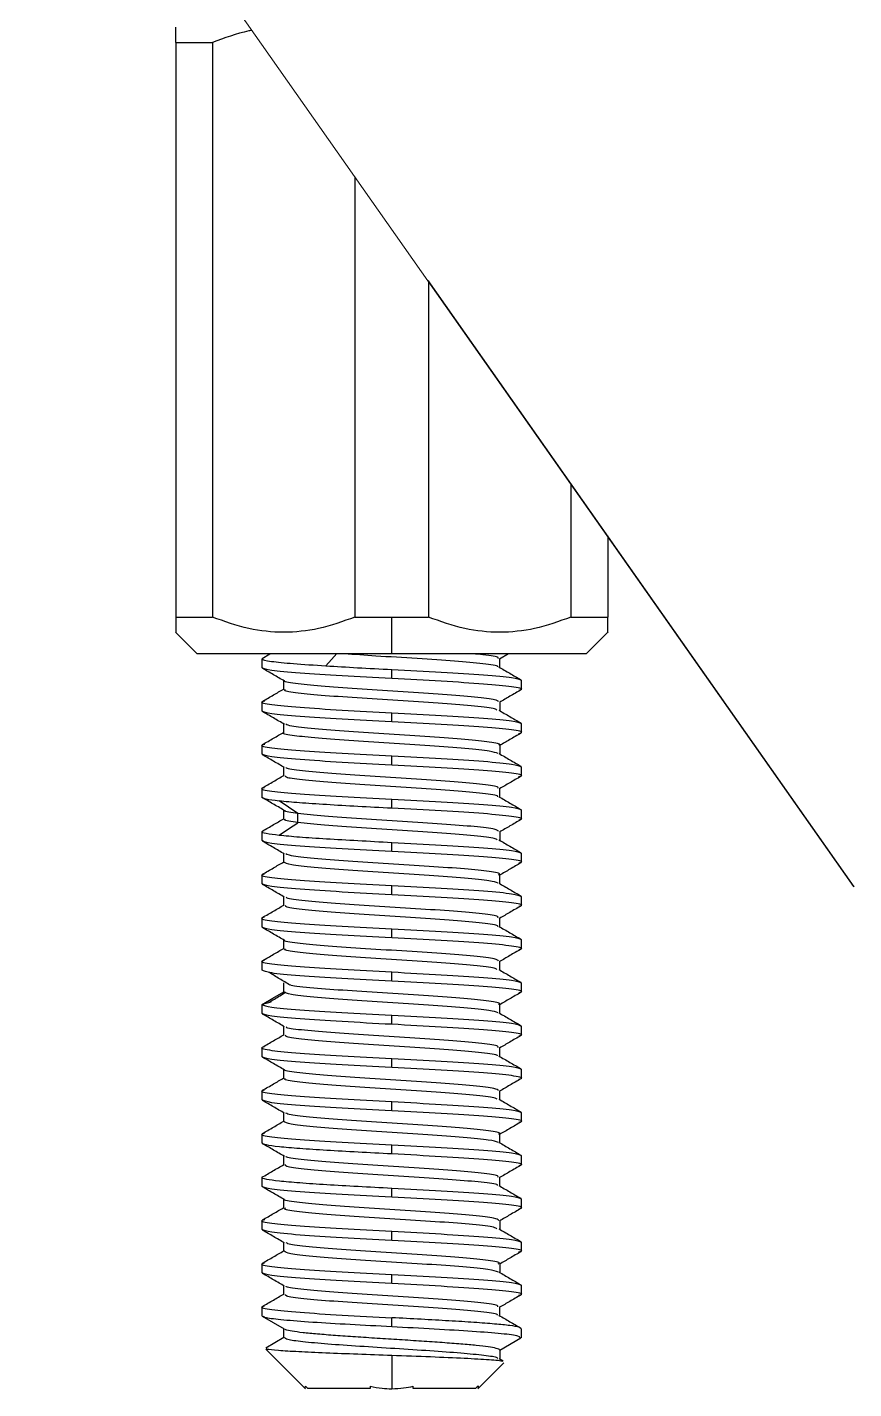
# Model space of a CAD drawing. Header units: millimetres. Extents: x 1991 to 2585, y -1131 to -711.
# Drawn here: x 2373.6 to 2392.73, y -1043.69 to -1012.18 of the extents above; entities that cross this region are included whole.
import ezdxf

# ---------------------------------------------------------------- set-up
doc = ezdxf.new("R2010")
doc.units = ezdxf.units.MM
doc.header["$LTSCALE"] = 0.1
doc.layers.get('0').update_dxf_attribs({"lineweight": 13})

msp = doc.modelspace()

# ---------------------------------------------------------------- linework, layer by layer
for p, q in [((2373.603, -1004.853), (2392.732, -1032.068)), ((2392.746, -1032.076), (2382.881, -1018.042))]:
    msp.add_line(p, q)
at = {"color": 7, "linetype": 'Continuous', "lineweight": 25}
for p, q in [((2377.039, -1012.534), (2377.891, -1012.534)), ((2377.039, -1012.534), (2377.039, -1025.834)), ((2377.891, -1012.534), (2377.891, -1025.834)), ((2381.187, -1015.644), (2381.187, -1025.834)), ((2382.891, -1018.055), (2382.891, -1025.834)), ((2386.187, -1022.745), (2386.187, -1025.834)), ((2387.039, -1023.957), (2387.039, -1025.834)), ((2377.039, -1025.834), (2377.891, -1025.834)), ((2381.187, -1025.834), (2382.039, -1025.834)), ((2382.039, -1026.684), (2382.039, -1025.834)), ((2382.039, -1025.834), (2382.891, -1025.834)), ((2386.187, -1025.834), (2387.039, -1025.834)), ((2377.539, -1026.684), (2377.036, -1026.182)), ((2387.041, -1026.182), (2386.539, -1026.684)), ((2382.039, -1026.684), (2377.539, -1026.684)), ((2379.041, -1026.788), (2379.22, -1026.684)), ((2386.539, -1026.684), (2382.039, -1026.684)), ((2384.744, -1026.684), (2384.537, -1026.804)), ((2379.039, -1027.007), (2379.039, -1026.796)), ((2382.039, -1027.257), (2382.039, -1027.046)), ((2384.537, -1026.795), (2384.537, -1026.998)), ((2379.54, -1027.509), (2379.54, -1027.304)), ((2385.039, -1027.296), (2385.039, -1027.507)), ((2379.039, -1028.007), (2379.039, -1027.796)), ((2384.539, -1027.794), (2384.539, -1027.999)), ((2379.539, -1028.509), (2379.539, -1028.304)), ((2382.039, -1028.257), (2382.039, -1028.046)), ((2385.039, -1028.296), (2385.039, -1028.507)), ((2379.039, -1029.007), (2379.039, -1028.796)), ((2384.539, -1028.795), (2384.539, -1028.999)), ((2379.539, -1029.509), (2379.539, -1029.305)), ((2382.039, -1029.257), (2382.039, -1029.046)), ((2385.039, -1029.296), (2385.039, -1029.507)), ((2379.039, -1030.007), (2379.039, -1029.796)), ((2384.538, -1029.795), (2384.538, -1029.999)), ((2382.039, -1030.257), (2382.039, -1030.046)), ((2379.541, -1030.513), (2379.541, -1030.301)), ((2379.868, -1030.59), (2379.868, -1030.378)), ((2385.039, -1030.296), (2385.039, -1030.507)), ((2379.039, -1031.007), (2379.039, -1030.796)), ((2384.539, -1030.795), (2384.539, -1030.999)), ((2382.039, -1031.257), (2382.039, -1031.046)), ((2379.54, -1031.509), (2379.54, -1031.305)), ((2385.039, -1031.296), (2385.039, -1031.507)), ((2379.039, -1032.007), (2379.039, -1031.796)), ((2384.537, -1031.796), (2384.537, -1031.999)), ((2382.039, -1032.257), (2382.039, -1032.046)), ((2379.541, -1032.509), (2379.541, -1032.306)), ((2385.039, -1032.296), (2385.039, -1032.507)), ((2379.039, -1033.007), (2379.039, -1032.796)), ((2382.039, -1033.257), (2382.039, -1033.046)), ((2384.536, -1032.795), (2384.536, -1032.999)), ((2379.542, -1033.509), (2379.542, -1033.305)), ((2385.039, -1033.296), (2385.039, -1033.507)), ((2379.039, -1034.007), (2379.039, -1033.796)), ((2384.536, -1033.795), (2384.536, -1033.998)), ((2379.541, -1034.507), (2379.541, -1034.295)), ((2382.039, -1034.257), (2382.039, -1034.046)), ((2385.039, -1034.296), (2385.039, -1034.507)), ((2379.239, -1034.742), (2379.039, -1034.795)), ((2379.039, -1035.007), (2379.039, -1034.796)), ((2384.536, -1034.795), (2384.536, -1034.999)), ((2382.039, -1035.257), (2382.039, -1035.046)), ((2379.542, -1035.509), (2379.542, -1035.305)), ((2385.039, -1035.296), (2385.039, -1035.507)), ((2379.039, -1036.007), (2379.039, -1035.796)), ((2384.536, -1035.794), (2384.536, -1035.998)), ((2382.039, -1036.257), (2382.039, -1036.046)), ((2379.541, -1036.508), (2379.541, -1036.304)), ((2385.039, -1036.296), (2385.039, -1036.507)), ((2379.039, -1037.007), (2379.039, -1036.796)), ((2384.537, -1036.794), (2384.537, -1036.998)), ((2382.039, -1037.257), (2382.039, -1037.046)), ((2379.54, -1037.508), (2379.54, -1037.304)), ((2385.039, -1037.296), (2385.039, -1037.507)), ((2379.039, -1038.007), (2379.039, -1037.796)), ((2384.538, -1037.794), (2384.538, -1037.998)), ((2382.039, -1038.257), (2382.039, -1038.046)), ((2379.541, -1038.505), (2379.541, -1038.305)), ((2385.039, -1038.296), (2385.039, -1038.507)), ((2379.039, -1039.007), (2379.039, -1038.796)), ((2382.039, -1039.257), (2382.039, -1039.046)), ((2384.538, -1038.795), (2384.538, -1038.998)), ((2379.539, -1039.508), (2379.539, -1039.304)), ((2385.039, -1039.296), (2385.039, -1039.507)), ((2379.039, -1040.007), (2379.039, -1039.796)), ((2384.539, -1039.794), (2384.539, -1039.999)), ((2379.539, -1040.509), (2379.539, -1040.304)), ((2382.039, -1040.257), (2382.039, -1040.046)), ((2385.039, -1040.296), (2385.039, -1040.507)), ((2379.039, -1041.007), (2379.039, -1040.796)), ((2384.539, -1040.795), (2384.539, -1040.999)), ((2382.039, -1041.257), (2382.039, -1041.046)), ((2379.54, -1041.509), (2379.54, -1041.305)), ((2385.039, -1041.296), (2385.039, -1041.507)), ((2379.039, -1042.007), (2379.039, -1041.796)), ((2384.537, -1041.795), (2384.537, -1041.999)), ((2379.557, -1042.313), (2379.05, -1042.018)), ((2382.039, -1042.257), (2382.039, -1042.046)), ((2379.125, -1042.74), (2379.543, -1042.498)), ((2379.543, -1042.509), (2379.543, -1042.304)), ((2385.032, -1042.518), (2384.539, -1042.804)), ((2385.039, -1042.296), (2385.039, -1042.508)), ((2380.045, -1043.69), (2379.125, -1042.77)), ((2384.539, -1042.795), (2384.539, -1042.999)), ((2382.039, -1042.914), (2382.039, -1043.69)), ((2384.635, -1043.088), (2384.033, -1043.69)), ((2384.523, -1042.989), (2384.622, -1043.047)), ((2380.039, -1043.683), (2380.042, -1043.628)), ((2381.539, -1043.684), (2380.101, -1043.684)), ((2383.977, -1043.684), (2382.539, -1043.684)), ((2384.039, -1043.625), (2384.039, -1043.683))]:
    msp.add_line(p, q, dxfattribs=at)
at = {"color": 7, "linetype": 'Continuous', "lineweight": 25, "flags": 128}
for points in [[(2380.518, -1026.963), (2380.645, -1026.818), (2380.771, -1026.674)], [(2379.866, -1030.377), (2379.649, -1030.233), (2379.432, -1030.088)], [(2379.432, -1030.88), (2379.649, -1030.735), (2379.866, -1030.591)], [(2379.04, -1034.797), (2379.29, -1034.652), (2379.54, -1034.508)]]:
    msp.add_lwpolyline(points, dxfattribs=at)
at = {"color": 7, "linetype": 'Continuous', "lineweight": 25}
for points, knots in [([(2377.039, -1012.534), (2377.039, -1012.432), (2377.039, -1012.233), (2377.039, -1012.2), (2377.039, -1012.184)], [0, 0, 0, 0, 0.5167129, 1, 1, 1, 1]), ([(2378.805, -1012.255), (2378.78, -1012.26), (2378.47, -1012.325), (2378.168, -1012.434), (2377.891, -1012.534)], [0.7187728, 0.7187728, 0.7187728, 0.7187728, 0.7417109, 1, 1, 1, 1]), ([(2377.039, -1025.834), (2377.039, -1025.937), (2377.039, -1026.135), (2377.039, -1026.168), (2377.039, -1026.184)], [0, 0, 0, 0, 0.516713, 1, 1, 1, 1]), ([(2381.187, -1025.834), (2380.91, -1025.934), (2380.373, -1026.128), (2379.539, -1026.211), (2378.704, -1026.128), (2378.168, -1025.934), (2377.891, -1025.834)], [0, 0, 0, 0, 0.258356, 0.500045, 0.741711, 1, 1, 1, 1]), ([(2386.187, -1025.834), (2385.91, -1025.934), (2385.373, -1026.128), (2384.539, -1026.211), (2383.704, -1026.128), (2383.168, -1025.934), (2382.891, -1025.834)], [0, 0, 0, 0, 0.2583567, 0.500045, 0.7417112, 1, 1, 1, 1]), ([(2387.039, -1026.184), (2387.039, -1026.184), (2387.039, -1026.211), (2387.039, -1026.115), (2387.039, -1025.93), (2387.039, -1025.834)], [0, 0, 0, 0, 0.00009, 0.483422, 1, 1, 1, 1]), ([(2384.496, -1026.988), (2384.498, -1026.985), (2384.511, -1026.961), (2384.176, -1026.918), (2383.537, -1026.856), (2382.64, -1026.795), (2381.713, -1026.738), (2381.178, -1026.701), (2380.938, -1026.684)], [0, 0, 0, 0, 0.028757, 0.230441, 0.432253, 0.633865, 0.835732, 1, 1, 1, 1]), ([(2384.493, -1026.795), (2384.503, -1026.785), (2384.532, -1026.756), (2384.307, -1026.719), (2384.002, -1026.691), (2383.924, -1026.684)], [0, 0, 0, 0, 0.257906, 0.809805, 1, 1, 1, 1]), ([(2379.063, -1026.796), (2379.055, -1026.799), (2379.007, -1026.82), (2379.23, -1026.858), (2379.717, -1026.91), (2380.251, -1026.944), (2380.517, -1026.961)], [0, 0, 0, 0, 0.057768, 0.371846, 0.685923, 1, 1, 1, 1]), ([(2382.039, -1027.257), (2381.646, -1027.237), (2380.86, -1027.195), (2379.868, -1027.132), (2379.174, -1027.07), (2379.084, -1027.028), (2379.039, -1027.007)], [0, 0, 0, 0, 0.25, 0.5, 0.75, 1, 1, 1, 1]), ([(2379.557, -1027.314), (2379.472, -1027.265), (2379.302, -1027.166), (2379.132, -1027.068), (2379.047, -1027.018)], [0, 0, 0, 0, 0.499781, 1, 1, 1, 1]), ([(2380.517, -1026.961), (2380.757, -1026.976), (2381.237, -1027.004), (2381.771, -1027.032), (2382.039, -1027.046)], [0, 0, 0, 0, 0.5000006, 1, 1, 1, 1]), ([(2382.039, -1027.046), (2382.432, -1027.067), (2383.218, -1027.109), (2384.21, -1027.171), (2384.904, -1027.234), (2384.994, -1027.275), (2385.039, -1027.296)], [0, 0, 0, 0, 0.25, 0.5, 0.75, 1, 1, 1, 1]), ([(2384.518, -1026.987), (2384.603, -1027.036), (2384.772, -1027.135), (2384.942, -1027.233), (2385.027, -1027.283)], [0, 0, 0, 0, 0.499844, 1, 1, 1, 1]), ([(2384.51, -1027.794), (2384.498, -1027.778), (2384.47, -1027.741), (2384, -1027.685), (2383.249, -1027.623), (2382.311, -1027.562), (2381.337, -1027.501), (2380.457, -1027.44), (2379.843, -1027.378), (2379.544, -1027.336), (2379.566, -1027.314), (2379.567, -1027.313)], [0, 0, 0, 0, 0.101192, 0.228376, 0.355198, 0.482384, 0.609208, 0.736388, 0.863225, 0.990389, 1, 1, 1, 1]), ([(2384.984, -1027.523), (2385.005, -1027.518), (2385.116, -1027.492), (2384.86, -1027.445), (2384.222, -1027.382), (2383.215, -1027.32), (2382.431, -1027.278), (2382.039, -1027.257)], [0, 0, 0, 0, 0.056902, 0.292677, 0.528451, 0.764226, 1, 1, 1, 1]), ([(2379.05, -1027.783), (2379.135, -1027.733), (2379.298, -1027.639), (2379.462, -1027.544), (2379.54, -1027.498)], [0, 0, 0, 0, 0.520574, 1, 1, 1, 1]), ([(2384.473, -1027.988), (2384.462, -1027.978), (2384.431, -1027.947), (2383.994, -1027.897), (2383.25, -1027.836), (2382.31, -1027.775), (2381.337, -1027.713), (2380.461, -1027.652), (2379.835, -1027.591), (2379.531, -1027.543), (2379.572, -1027.515), (2379.583, -1027.507)], [0, 0, 0, 0, 0.061812, 0.189345, 0.316515, 0.44405, 0.571222, 0.69875, 0.825936, 0.953449, 1, 1, 1, 1]), ([(2385.03, -1027.519), (2384.945, -1027.568), (2384.781, -1027.663), (2384.617, -1027.758), (2384.539, -1027.804)], [0, 0, 0, 0, 0.518732, 1, 1, 1, 1]), ([(2379.102, -1027.779), (2379.077, -1027.785), (2378.961, -1027.811), (2379.217, -1027.859), (2379.857, -1027.921), (2380.862, -1027.984), (2381.647, -1028.025), (2382.039, -1028.046)], [0, 0, 0, 0, 0.064998, 0.298748, 0.532499, 0.76625, 1, 1, 1, 1]), ([(2382.039, -1028.257), (2381.646, -1028.237), (2380.86, -1028.195), (2379.868, -1028.132), (2379.174, -1028.07), (2379.084, -1028.028), (2379.039, -1028.007)], [0, 0, 0, 0, 0.25, 0.5, 0.75, 1, 1, 1, 1]), ([(2379.558, -1028.316), (2379.473, -1028.266), (2379.303, -1028.168), (2379.133, -1028.069), (2379.048, -1028.02)], [0, 0, 0, 0, 0.499791, 1, 1, 1, 1]), ([(2384.518, -1027.987), (2384.603, -1028.036), (2384.773, -1028.135), (2384.943, -1028.234), (2385.028, -1028.283)], [0, 0, 0, 0, 0.499817, 1, 1, 1, 1]), ([(2384.516, -1028.796), (2384.524, -1028.792), (2384.583, -1028.769), (2384.332, -1028.725), (2383.785, -1028.664), (2382.941, -1028.603), (2381.979, -1028.541), (2381.021, -1028.48), (2380.218, -1028.419), (2379.699, -1028.363), (2379.623, -1028.328), (2379.591, -1028.313)], [0, 0, 0, 0, 0.019614, 0.146667, 0.273512, 0.40053, 0.527418, 0.654395, 0.781328, 0.90826, 1, 1, 1, 1]), ([(2382.039, -1028.046), (2382.432, -1028.067), (2383.218, -1028.109), (2384.21, -1028.171), (2384.904, -1028.234), (2384.994, -1028.275), (2385.039, -1028.296)], [0, 0, 0, 0, 0.25, 0.5, 0.75, 1, 1, 1, 1]), ([(2384.977, -1028.524), (2385.002, -1028.519), (2385.117, -1028.492), (2384.861, -1028.445), (2384.221, -1028.382), (2383.215, -1028.32), (2382.431, -1028.278), (2382.039, -1028.257)], [0, 0, 0, 0, 0.063381, 0.297536, 0.53169, 0.765845, 1, 1, 1, 1]), ([(2379.049, -1028.784), (2379.134, -1028.734), (2379.297, -1028.639), (2379.461, -1028.545), (2379.539, -1028.499)], [0, 0, 0, 0, 0.520258, 1, 1, 1, 1]), ([(2384.501, -1028.99), (2384.452, -1028.972), (2384.346, -1028.934), (2383.772, -1028.876), (2382.943, -1028.815), (2381.977, -1028.754), (2381.026, -1028.692), (2380.204, -1028.631), (2379.705, -1028.57), (2379.48, -1028.529), (2379.542, -1028.508), (2379.544, -1028.507)], [0, 0, 0, 0, 0.108989, 0.235698, 0.362579, 0.48933, 0.61617, 0.742966, 0.869763, 0.996603, 1, 1, 1, 1]), ([(2385.028, -1028.521), (2384.943, -1028.57), (2384.78, -1028.665), (2384.617, -1028.759), (2384.539, -1028.805)], [0, 0, 0, 0, 0.521171, 1, 1, 1, 1]), ([(2379.099, -1028.78), (2379.075, -1028.785), (2378.961, -1028.812), (2379.217, -1028.859), (2379.856, -1028.921), (2380.862, -1028.984), (2381.647, -1029.025), (2382.039, -1029.046)], [0, 0, 0, 0, 0.061335, 0.296001, 0.530667, 0.765334, 1, 1, 1, 1]), ([(2384.52, -1028.989), (2384.605, -1029.038), (2384.775, -1029.137), (2384.945, -1029.235), (2385.031, -1029.285)], [0, 0, 0, 0, 0.499786, 1, 1, 1, 1]), ([(2382.039, -1029.257), (2381.646, -1029.237), (2380.86, -1029.195), (2379.868, -1029.132), (2379.174, -1029.07), (2379.084, -1029.028), (2379.039, -1029.007)], [0, 0, 0, 0, 0.25, 0.5, 0.75, 1, 1, 1, 1]), ([(2379.56, -1029.317), (2379.475, -1029.268), (2379.305, -1029.169), (2379.135, -1029.07), (2379.05, -1029.021)], [0, 0, 0, 0, 0.499826, 1, 1, 1, 1]), ([(2382.039, -1029.046), (2382.432, -1029.067), (2383.218, -1029.109), (2384.21, -1029.171), (2384.904, -1029.234), (2384.994, -1029.275), (2385.039, -1029.296)], [0, 0, 0, 0, 0.25, 0.5, 0.75, 1, 1, 1, 1]), ([(2384.975, -1029.525), (2385.001, -1029.519), (2385.117, -1029.492), (2384.861, -1029.445), (2384.221, -1029.382), (2383.215, -1029.32), (2382.431, -1029.278), (2382.039, -1029.257)], [0, 0, 0, 0, 0.065214, 0.298911, 0.532607, 0.766304, 1, 1, 1, 1]), ([(2379.047, -1029.785), (2379.132, -1029.736), (2379.296, -1029.641), (2379.46, -1029.545), (2379.539, -1029.499)], [0, 0, 0, 0, 0.5178794, 1, 1, 1, 1]), ([(2384.492, -1029.99), (2384.494, -1029.986), (2384.506, -1029.961), (2384.177, -1029.917), (2383.52, -1029.855), (2382.623, -1029.794), (2381.647, -1029.733), (2380.722, -1029.672), (2380.007, -1029.61), (2379.584, -1029.556), (2379.582, -1029.522), (2379.581, -1029.508)], [0, 0, 0, 0, 0.0260378, 0.1529943, 0.2797402, 0.4067286, 0.5334413, 0.6604543, 0.7871424, 0.9141715, 1, 1, 1, 1]), ([(2384.493, -1029.795), (2384.502, -1029.785), (2384.528, -1029.755), (2384.186, -1029.704), (2383.519, -1029.643), (2382.624, -1029.582), (2381.647, -1029.52), (2380.72, -1029.459), (2380.012, -1029.398), (2379.615, -1029.35), (2379.603, -1029.322), (2379.6, -1029.315)], [0, 0, 0, 0, 0.0618684, 0.1894693, 0.3168582, 0.4444911, 0.5718464, 0.699504, 0.8268348, 0.9545083, 1, 1, 1, 1]), ([(2385.027, -1029.521), (2384.942, -1029.57), (2384.779, -1029.665), (2384.616, -1029.76), (2384.538, -1029.805)], [0, 0, 0, 0, 0.52044, 1, 1, 1, 1]), ([(2379.092, -1029.782), (2379.071, -1029.786), (2378.962, -1029.812), (2379.218, -1029.859), (2379.856, -1029.921), (2380.863, -1029.984), (2381.647, -1030.025), (2382.039, -1030.046)], [0, 0, 0, 0, 0.055147, 0.29136, 0.527574, 0.763787, 1, 1, 1, 1]), ([(2379.543, -1030.301), (2379.458, -1030.252), (2379.289, -1030.154), (2379.12, -1030.056), (2379.036, -1030.007)], [0, 0, 0, 0, 0.499956, 1, 1, 1, 1]), ([(2379.431, -1030.09), (2379.316, -1030.076), (2379.096, -1030.049), (2379.063, -1030.023), (2379.048, -1030.011)], [0, 0, 0, 0, 0.524183, 1, 1, 1, 1]), ([(2382.039, -1030.257), (2381.775, -1030.243), (2381.248, -1030.216), (2380.515, -1030.174), (2379.874, -1030.132), (2379.579, -1030.104), (2379.431, -1030.09)], [0, 0, 0, 0, 0.25, 0.5, 0.75, 1, 1, 1, 1]), ([(2382.039, -1030.046), (2382.432, -1030.067), (2383.218, -1030.109), (2384.21, -1030.171), (2384.904, -1030.234), (2384.994, -1030.275), (2385.039, -1030.296)], [0, 0, 0, 0, 0.25, 0.5, 0.75, 1, 1, 1, 1]), ([(2384.521, -1029.99), (2384.606, -1030.039), (2384.776, -1030.138), (2384.946, -1030.236), (2385.031, -1030.286)], [0, 0, 0, 0, 0.49978, 1, 1, 1, 1]), ([(2379.05, -1030.784), (2379.135, -1030.735), (2379.299, -1030.64), (2379.462, -1030.545), (2379.541, -1030.499)], [0, 0, 0, 0, 0.516942, 1, 1, 1, 1]), ([(2379.866, -1030.377), (2379.716, -1030.357), (2379.525, -1030.331), (2379.567, -1030.305), (2379.576, -1030.3)], [0, 0, 0, 0, 0.787052, 1, 1, 1, 1]), ([(2379.868, -1030.59), (2379.718, -1030.569), (2379.526, -1030.543), (2379.569, -1030.517), (2379.578, -1030.511)], [0, 0, 0, 0, 0.780115, 1, 1, 1, 1]), ([(2384.515, -1030.796), (2384.5, -1030.779), (2384.466, -1030.741), (2383.992, -1030.683), (2383.231, -1030.622), (2382.292, -1030.561), (2381.323, -1030.5), (2380.432, -1030.439), (2380.055, -1030.398), (2379.866, -1030.377)], [0, 0, 0, 0, 0.1223048, 0.2686298, 0.4149072, 0.5612778, 0.7075031, 0.8539134, 1, 1, 1, 1]), ([(2384.984, -1030.523), (2385.005, -1030.518), (2385.116, -1030.492), (2384.86, -1030.445), (2384.222, -1030.382), (2383.215, -1030.32), (2382.431, -1030.278), (2382.039, -1030.257)], [0, 0, 0, 0, 0.057062, 0.292797, 0.528531, 0.764265, 1, 1, 1, 1]), ([(2385.032, -1030.519), (2384.947, -1030.568), (2384.783, -1030.663), (2384.618, -1030.759), (2384.539, -1030.805)], [0, 0, 0, 0, 0.51637, 1, 1, 1, 1]), ([(2379.076, -1030.781), (2379.061, -1030.786), (2379.004, -1030.804), (2379.103, -1030.837), (2379.322, -1030.865), (2379.431, -1030.878)], [0, 0, 0, 0, 0.149099, 0.574549, 1, 1, 1, 1]), ([(2379.431, -1030.878), (2379.579, -1030.892), (2379.874, -1030.92), (2380.515, -1030.962), (2381.248, -1031.004), (2381.775, -1031.032), (2382.039, -1031.046)], [0, 0, 0, 0, 0.25, 0.5, 0.75, 1, 1, 1, 1]), ([(2384.479, -1030.991), (2384.466, -1030.98), (2384.431, -1030.948), (2383.986, -1030.896), (2383.232, -1030.835), (2382.292, -1030.773), (2381.324, -1030.712), (2380.433, -1030.651), (2380.056, -1030.61), (2379.868, -1030.59)], [0, 0, 0, 0, 0.084638, 0.237243, 0.389798, 0.54245, 0.69495, 0.847644, 1, 1, 1, 1]), ([(2382.039, -1031.257), (2381.646, -1031.237), (2380.86, -1031.195), (2379.868, -1031.132), (2379.174, -1031.07), (2379.084, -1031.028), (2379.039, -1031.007)], [0, 0, 0, 0, 0.25, 0.5, 0.75, 1, 1, 1, 1]), ([(2379.556, -1031.315), (2379.471, -1031.265), (2379.301, -1031.167), (2379.131, -1031.068), (2379.046, -1031.019)], [0, 0, 0, 0, 0.499856, 1, 1, 1, 1]), ([(2382.039, -1031.046), (2382.432, -1031.067), (2383.218, -1031.109), (2384.21, -1031.171), (2384.904, -1031.234), (2384.994, -1031.275), (2385.039, -1031.296)], [0, 0, 0, 0, 0.25, 0.5, 0.75, 1, 1, 1, 1]), ([(2384.522, -1030.99), (2384.607, -1031.039), (2384.777, -1031.138), (2384.947, -1031.236), (2385.032, -1031.286)], [0, 0, 0, 0, 0.499846, 1, 1, 1, 1]), ([(2379.048, -1031.785), (2379.133, -1031.736), (2379.297, -1031.64), (2379.461, -1031.545), (2379.54, -1031.499)], [0, 0, 0, 0, 0.517793, 1, 1, 1, 1]), ([(2384.503, -1031.99), (2384.452, -1031.972), (2384.345, -1031.934), (2383.756, -1031.875), (2382.928, -1031.814), (2381.96, -1031.752), (2381.005, -1031.692), (2380.206, -1031.63), (2379.652, -1031.569), (2379.578, -1031.528), (2379.541, -1031.508)], [0, 0, 0, 0, 0.111968, 0.238801, 0.365988, 0.492813, 0.620003, 0.74683, 0.874012, 1, 1, 1, 1]), ([(2384.512, -1031.796), (2384.521, -1031.792), (2384.578, -1031.768), (2384.329, -1031.724), (2383.768, -1031.662), (2382.925, -1031.602), (2381.961, -1031.54), (2381.003, -1031.479), (2380.208, -1031.418), (2379.69, -1031.362), (2379.62, -1031.327), (2379.59, -1031.313)], [0, 0, 0, 0, 0.0222332, 0.1490981, 0.2756213, 0.4024978, 0.5290123, 0.6558909, 0.7824081, 0.9092799, 1, 1, 1, 1]), ([(2384.982, -1031.523), (2385.004, -1031.518), (2385.116, -1031.492), (2384.86, -1031.445), (2384.222, -1031.382), (2383.215, -1031.32), (2382.431, -1031.278), (2382.039, -1031.257)], [0, 0, 0, 0, 0.058761, 0.29407, 0.52938, 0.76469, 1, 1, 1, 1]), ([(2379.094, -1031.781), (2379.073, -1031.786), (2378.962, -1031.812), (2379.218, -1031.859), (2379.856, -1031.921), (2380.862, -1031.984), (2381.647, -1032.025), (2382.039, -1032.046)], [0, 0, 0, 0, 0.057041, 0.292781, 0.52852, 0.76426, 1, 1, 1, 1]), ([(2385.03, -1031.519), (2384.946, -1031.568), (2384.781, -1031.664), (2384.617, -1031.759), (2384.537, -1031.806)], [0, 0, 0, 0, 0.516489, 1, 1, 1, 1]), ([(2382.039, -1032.257), (2381.646, -1032.237), (2380.86, -1032.195), (2379.868, -1032.132), (2379.174, -1032.07), (2379.084, -1032.028), (2379.039, -1032.007)], [0, 0, 0, 0, 0.25, 0.5, 0.75, 1, 1, 1, 1]), ([(2379.557, -1032.315), (2379.473, -1032.266), (2379.303, -1032.167), (2379.133, -1032.068), (2379.048, -1032.019)], [0, 0, 0, 0, 0.499846, 1, 1, 1, 1]), ([(2382.039, -1032.046), (2382.432, -1032.067), (2383.218, -1032.109), (2384.21, -1032.171), (2384.904, -1032.234), (2384.994, -1032.275), (2385.039, -1032.296)], [0, 0, 0, 0, 0.25, 0.5, 0.75, 1, 1, 1, 1]), ([(2384.519, -1031.989), (2384.604, -1032.038), (2384.773, -1032.137), (2384.943, -1032.235), (2385.028, -1032.284)], [0, 0, 0, 0, 0.499861, 1, 1, 1, 1]), ([(2384.493, -1032.795), (2384.501, -1032.785), (2384.526, -1032.754), (2384.176, -1032.703), (2383.504, -1032.642), (2382.606, -1032.581), (2381.63, -1032.519), (2380.703, -1032.458), (2380.003, -1032.397), (2379.605, -1032.349), (2379.599, -1032.321), (2379.597, -1032.313)], [0, 0, 0, 0, 0.064856, 0.191637, 0.318663, 0.445482, 0.572473, 0.699334, 0.826284, 0.95319, 1, 1, 1, 1]), ([(2384.982, -1032.523), (2385.004, -1032.518), (2385.116, -1032.492), (2384.86, -1032.445), (2384.222, -1032.382), (2383.215, -1032.32), (2382.431, -1032.278), (2382.039, -1032.257)], [0, 0, 0, 0, 0.058761, 0.294071, 0.529381, 0.76469, 1, 1, 1, 1]), ([(2379.051, -1032.784), (2379.135, -1032.735), (2379.299, -1032.64), (2379.463, -1032.545), (2379.541, -1032.499)], [0, 0, 0, 0, 0.518494, 1, 1, 1, 1]), ([(2384.49, -1032.989), (2384.492, -1032.985), (2384.502, -1032.961), (2384.166, -1032.915), (2383.505, -1032.854), (2382.605, -1032.793), (2381.63, -1032.732), (2380.705, -1032.671), (2379.998, -1032.609), (2379.578, -1032.555), (2379.581, -1032.521), (2379.582, -1032.508)], [0, 0, 0, 0, 0.026505, 0.153531, 0.280802, 0.407866, 0.535101, 0.662207, 0.789402, 0.916553, 1, 1, 1, 1]), ([(2385.029, -1032.519), (2384.944, -1032.568), (2384.78, -1032.664), (2384.615, -1032.759), (2384.536, -1032.805)], [0, 0, 0, 0, 0.516834, 1, 1, 1, 1]), ([(2379.097, -1032.78), (2379.074, -1032.786), (2378.961, -1032.812), (2379.218, -1032.859), (2379.856, -1032.921), (2380.862, -1032.984), (2381.647, -1033.025), (2382.039, -1033.046)], [0, 0, 0, 0, 0.059407, 0.294555, 0.529704, 0.764852, 1, 1, 1, 1]), ([(2382.039, -1033.257), (2381.646, -1033.237), (2380.86, -1033.195), (2379.868, -1033.132), (2379.174, -1033.07), (2379.084, -1033.028), (2379.039, -1033.007)], [0, 0, 0, 0, 0.25, 0.5, 0.75, 1, 1, 1, 1]), ([(2379.559, -1033.315), (2379.474, -1033.266), (2379.304, -1033.167), (2379.134, -1033.068), (2379.049, -1033.019)], [0, 0, 0, 0, 0.499833, 1, 1, 1, 1]), ([(2382.039, -1033.046), (2382.432, -1033.067), (2383.218, -1033.109), (2384.21, -1033.171), (2384.904, -1033.234), (2384.994, -1033.275), (2385.039, -1033.296)], [0, 0, 0, 0, 0.25, 0.5, 0.75, 1, 1, 1, 1]), ([(2384.519, -1032.989), (2384.603, -1033.038), (2384.773, -1033.137), (2384.942, -1033.235), (2385.027, -1033.284)], [0, 0, 0, 0, 0.499856, 1, 1, 1, 1]), ([(2384.514, -1033.795), (2384.499, -1033.778), (2384.468, -1033.74), (2383.976, -1033.682), (2383.221, -1033.621), (2382.276, -1033.56), (2381.304, -1033.499), (2380.43, -1033.437), (2379.828, -1033.376), (2379.537, -1033.335), (2379.56, -1033.314), (2379.561, -1033.313)], [0, 0, 0, 0, 0.106857, 0.233832, 0.360977, 0.487912, 0.615089, 0.74199, 0.869192, 0.996069, 1, 1, 1, 1]), ([(2384.983, -1033.523), (2385.005, -1033.518), (2385.116, -1033.492), (2384.86, -1033.445), (2384.222, -1033.382), (2383.215, -1033.32), (2382.431, -1033.278), (2382.039, -1033.257)], [0, 0, 0, 0, 0.05725, 0.292938, 0.528625, 0.764312, 1, 1, 1, 1]), ([(2379.051, -1033.784), (2379.135, -1033.735), (2379.299, -1033.64), (2379.463, -1033.545), (2379.542, -1033.499)], [0, 0, 0, 0, 0.517779, 1, 1, 1, 1]), ([(2384.475, -1033.989), (2384.463, -1033.978), (2384.429, -1033.947), (2383.969, -1033.895), (2383.221, -1033.834), (2382.275, -1033.772), (2381.304, -1033.711), (2380.434, -1033.65), (2379.819, -1033.589), (2379.525, -1033.541), (2379.57, -1033.514), (2379.581, -1033.508)], [0, 0, 0, 0, 0.0687989, 0.1958815, 0.3231351, 0.4501776, 0.5774631, 0.7044722, 0.8317824, 0.9587669, 1, 1, 1, 1]), ([(2385.028, -1033.519), (2384.943, -1033.568), (2384.779, -1033.663), (2384.615, -1033.759), (2384.536, -1033.805)], [0, 0, 0, 0, 0.517062, 1, 1, 1, 1]), ([(2379.097, -1033.78), (2379.074, -1033.786), (2378.961, -1033.812), (2379.218, -1033.859), (2379.856, -1033.921), (2380.862, -1033.984), (2381.647, -1034.025), (2382.039, -1034.046)], [0, 0, 0, 0, 0.059574, 0.294681, 0.529787, 0.764894, 1, 1, 1, 1]), ([(2382.039, -1034.257), (2381.645, -1034.237), (2380.856, -1034.195), (2379.862, -1034.132), (2379.169, -1034.069), (2379.082, -1034.028), (2379.039, -1034.007)], [0, 0, 0, 0, 0.25, 0.5, 0.75, 1, 1, 1, 1]), ([(2384.518, -1033.988), (2384.603, -1034.037), (2384.773, -1034.136), (2384.942, -1034.235), (2385.027, -1034.284)], [0, 0, 0, 0, 0.499854, 1, 1, 1, 1]), ([(2379.686, -1034.351), (2379.605, -1034.302), (2379.444, -1034.204), (2379.282, -1034.106), (2379.2, -1034.057)], [0, 0, 0, 0, 0.499966, 1, 1, 1, 1]), ([(2382.039, -1034.046), (2382.432, -1034.067), (2383.218, -1034.109), (2384.21, -1034.171), (2384.904, -1034.234), (2384.994, -1034.275), (2385.039, -1034.296)], [0, 0, 0, 0, 0.25, 0.5, 0.75, 1, 1, 1, 1]), ([(2384.98, -1034.524), (2385.003, -1034.518), (2385.116, -1034.492), (2384.86, -1034.445), (2384.221, -1034.382), (2383.215, -1034.32), (2382.431, -1034.278), (2382.039, -1034.257)], [0, 0, 0, 0, 0.060479, 0.295359, 0.530239, 0.76512, 1, 1, 1, 1]), ([(2379.206, -1034.745), (2379.287, -1034.696), (2379.417, -1034.618), (2379.546, -1034.539), (2379.595, -1034.51)], [0, 0, 0, 0, 0.624125, 1, 1, 1, 1]), ([(2384.505, -1034.99), (2384.453, -1034.972), (2384.343, -1034.933), (2383.741, -1034.874), (2382.912, -1034.813), (2381.942, -1034.751), (2380.986, -1034.69), (2380.196, -1034.629), (2379.641, -1034.568), (2379.575, -1034.527), (2379.541, -1034.507)], [0, 0, 0, 0, 0.1140925, 0.2406798, 0.3672698, 0.4938187, 0.6204484, 0.7469521, 0.873616, 1, 1, 1, 1]), ([(2384.51, -1034.795), (2384.519, -1034.791), (2384.574, -1034.767), (2384.324, -1034.723), (2383.753, -1034.661), (2382.909, -1034.6), (2381.944, -1034.539), (2380.98, -1034.478), (2380.215, -1034.417), (2379.763, -1034.374), (2379.704, -1034.352), (2379.699, -1034.35)], [0, 0, 0, 0, 0.025539, 0.16294, 0.300389, 0.43784, 0.575247, 0.712741, 0.850099, 0.987631, 1, 1, 1, 1]), ([(2385.027, -1034.52), (2384.943, -1034.569), (2384.779, -1034.664), (2384.615, -1034.759), (2384.536, -1034.805)], [0, 0, 0, 0, 0.517721, 1, 1, 1, 1]), ([(2379.039, -1034.795), (2379.082, -1034.816), (2379.169, -1034.858), (2379.862, -1034.921), (2380.856, -1034.983), (2381.645, -1035.025), (2382.039, -1035.046)], [0, 0, 0, 0, 0.2500001, 0.5000001, 0.7500002, 1, 1, 1, 1]), ([(2382.039, -1035.257), (2381.646, -1035.237), (2380.86, -1035.195), (2379.868, -1035.132), (2379.174, -1035.07), (2379.084, -1035.028), (2379.039, -1035.007)], [0, 0, 0, 0, 0.25, 0.5, 0.75, 1, 1, 1, 1]), ([(2379.559, -1035.315), (2379.474, -1035.266), (2379.305, -1035.167), (2379.135, -1035.069), (2379.05, -1035.019)], [0, 0, 0, 0, 0.499856, 1, 1, 1, 1]), ([(2382.039, -1035.046), (2382.432, -1035.067), (2383.218, -1035.109), (2384.21, -1035.171), (2384.904, -1035.234), (2384.994, -1035.275), (2385.039, -1035.296)], [0, 0, 0, 0, 0.25, 0.5, 0.75, 1, 1, 1, 1]), ([(2384.982, -1035.523), (2385.004, -1035.518), (2385.116, -1035.492), (2384.86, -1035.445), (2384.222, -1035.382), (2383.215, -1035.32), (2382.431, -1035.278), (2382.039, -1035.257)], [0, 0, 0, 0, 0.058618, 0.293964, 0.529309, 0.764655, 1, 1, 1, 1]), ([(2384.519, -1034.989), (2384.604, -1035.038), (2384.774, -1035.137), (2384.944, -1035.236), (2385.028, -1035.285)], [0, 0, 0, 0, 0.499821, 1, 1, 1, 1]), ([(2379.049, -1035.785), (2379.134, -1035.735), (2379.299, -1035.64), (2379.463, -1035.545), (2379.542, -1035.498)], [0, 0, 0, 0, 0.516996, 1, 1, 1, 1]), ([(2384.489, -1035.989), (2384.491, -1035.985), (2384.501, -1035.96), (2384.152, -1035.914), (2383.493, -1035.853), (2382.586, -1035.792), (2381.611, -1035.731), (2380.692, -1035.669), (2379.985, -1035.608), (2379.576, -1035.554), (2379.581, -1035.521), (2379.583, -1035.507)], [0, 0, 0, 0, 0.0285779, 0.155422, 0.2825893, 0.409414, 0.5365929, 0.6634091, 0.7905904, 0.9174093, 1, 1, 1, 1]), ([(2384.493, -1035.795), (2384.501, -1035.784), (2384.526, -1035.753), (2384.161, -1035.702), (2383.492, -1035.641), (2382.587, -1035.579), (2381.611, -1035.518), (2380.689, -1035.457), (2379.99, -1035.396), (2379.603, -1035.348), (2379.598, -1035.32), (2379.597, -1035.313)], [0, 0, 0, 0, 0.065668, 0.192615, 0.319885, 0.446813, 0.574095, 0.701014, 0.828298, 0.95522, 1, 1, 1, 1]), ([(2385.028, -1035.519), (2384.943, -1035.568), (2384.779, -1035.664), (2384.615, -1035.759), (2384.536, -1035.805)], [0, 0, 0, 0, 0.517577, 1, 1, 1, 1]), ([(2379.095, -1035.781), (2379.073, -1035.786), (2378.961, -1035.812), (2379.218, -1035.859), (2379.856, -1035.921), (2380.862, -1035.984), (2381.647, -1036.025), (2382.039, -1036.046)], [0, 0, 0, 0, 0.058018, 0.293513, 0.529009, 0.764505, 1, 1, 1, 1]), ([(2382.039, -1036.257), (2381.646, -1036.237), (2380.86, -1036.195), (2379.868, -1036.132), (2379.174, -1036.07), (2379.084, -1036.028), (2379.039, -1036.007)], [0, 0, 0, 0, 0.25, 0.5, 0.75, 1, 1, 1, 1]), ([(2379.559, -1036.315), (2379.474, -1036.265), (2379.305, -1036.167), (2379.135, -1036.068), (2379.05, -1036.019)], [0, 0, 0, 0, 0.499861, 1, 1, 1, 1]), ([(2382.039, -1036.046), (2382.432, -1036.067), (2383.218, -1036.109), (2384.21, -1036.171), (2384.904, -1036.234), (2384.994, -1036.275), (2385.039, -1036.296)], [0, 0, 0, 0, 0.25, 0.5, 0.75, 1, 1, 1, 1]), ([(2384.52, -1035.989), (2384.604, -1036.038), (2384.774, -1036.137), (2384.944, -1036.235), (2385.029, -1036.284)], [0, 0, 0, 0, 0.499838, 1, 1, 1, 1]), ([(2379.048, -1036.784), (2379.133, -1036.735), (2379.298, -1036.64), (2379.462, -1036.544), (2379.541, -1036.498)], [0, 0, 0, 0, 0.516673, 1, 1, 1, 1]), ([(2384.515, -1036.794), (2384.498, -1036.777), (2384.461, -1036.739), (2383.965, -1036.681), (2383.204, -1036.62), (2382.258, -1036.559), (2381.286, -1036.497), (2380.417, -1036.436), (2379.817, -1036.375), (2379.535, -1036.334), (2379.558, -1036.313), (2379.559, -1036.313)], [0, 0, 0, 0, 0.107933, 0.2352, 0.362193, 0.489432, 0.616462, 0.743665, 0.870738, 0.9979, 1, 1, 1, 1]), ([(2384.477, -1036.989), (2384.463, -1036.978), (2384.424, -1036.946), (2383.959, -1036.894), (2383.204, -1036.832), (2382.258, -1036.771), (2381.286, -1036.71), (2380.421, -1036.649), (2379.808, -1036.588), (2379.524, -1036.54), (2379.57, -1036.513), (2379.581, -1036.507)], [0, 0, 0, 0, 0.0718327, 0.1988078, 0.3255101, 0.4524567, 0.5791959, 0.7061074, 0.8328891, 0.95976, 1, 1, 1, 1]), ([(2384.982, -1036.523), (2385.005, -1036.518), (2385.116, -1036.492), (2384.86, -1036.445), (2384.222, -1036.382), (2383.215, -1036.32), (2382.431, -1036.278), (2382.039, -1036.257)], [0, 0, 0, 0, 0.058168, 0.293626, 0.529084, 0.764542, 1, 1, 1, 1]), ([(2385.028, -1036.519), (2384.943, -1036.568), (2384.78, -1036.663), (2384.616, -1036.758), (2384.537, -1036.804)], [0, 0, 0, 0, 0.518068, 1, 1, 1, 1]), ([(2379.096, -1036.78), (2379.074, -1036.786), (2378.961, -1036.812), (2379.218, -1036.859), (2379.856, -1036.921), (2380.862, -1036.984), (2381.647, -1037.025), (2382.039, -1037.046)], [0, 0, 0, 0, 0.058945, 0.294209, 0.529472, 0.764736, 1, 1, 1, 1]), ([(2382.039, -1037.257), (2381.646, -1037.237), (2380.86, -1037.195), (2379.868, -1037.132), (2379.174, -1037.07), (2379.084, -1037.028), (2379.039, -1037.007)], [0, 0, 0, 0, 0.25, 0.5, 0.75, 1, 1, 1, 1]), ([(2379.557, -1037.314), (2379.472, -1037.265), (2379.303, -1037.166), (2379.133, -1037.068), (2379.048, -1037.019)], [0, 0, 0, 0, 0.499852, 1, 1, 1, 1]), ([(2382.039, -1037.046), (2382.432, -1037.067), (2383.218, -1037.109), (2384.21, -1037.171), (2384.904, -1037.234), (2384.994, -1037.275), (2385.039, -1037.296)], [0, 0, 0, 0, 0.25, 0.5, 0.75, 1, 1, 1, 1]), ([(2384.521, -1036.989), (2384.606, -1037.038), (2384.776, -1037.137), (2384.945, -1037.235), (2385.03, -1037.284)], [0, 0, 0, 0, 0.499855, 1, 1, 1, 1]), ([(2384.512, -1037.794), (2384.521, -1037.791), (2384.576, -1037.766), (2384.309, -1037.722), (2383.746, -1037.66), (2382.891, -1037.599), (2381.927, -1037.538), (2380.972, -1037.477), (2380.184, -1037.416), (2379.68, -1037.361), (2379.617, -1037.326), (2379.591, -1037.312)], [0, 0, 0, 0, 0.023993, 0.150836, 0.277768, 0.404566, 0.531536, 0.658294, 0.785296, 0.912021, 1, 1, 1, 1]), ([(2384.987, -1037.522), (2385.007, -1037.517), (2385.116, -1037.491), (2384.859, -1037.445), (2384.222, -1037.382), (2383.215, -1037.32), (2382.431, -1037.278), (2382.039, -1037.257)], [0, 0, 0, 0, 0.054029, 0.290522, 0.527015, 0.763507, 1, 1, 1, 1]), ([(2379.096, -1037.781), (2379.073, -1037.786), (2378.961, -1037.812), (2379.218, -1037.859), (2379.856, -1037.921), (2380.862, -1037.984), (2381.647, -1038.025), (2382.039, -1038.046)], [0, 0, 0, 0, 0.058413, 0.29381, 0.529207, 0.764603, 1, 1, 1, 1]), ([(2379.047, -1037.785), (2379.132, -1037.735), (2379.296, -1037.64), (2379.461, -1037.544), (2379.54, -1037.498)], [0, 0, 0, 0, 0.5164729, 1, 1, 1, 1]), ([(2384.511, -1037.99), (2384.453, -1037.972), (2384.332, -1037.932), (2383.734, -1037.873), (2382.894, -1037.812), (2381.926, -1037.75), (2380.974, -1037.689), (2380.181, -1037.628), (2379.642, -1037.567), (2379.576, -1037.527), (2379.543, -1037.507)], [0, 0, 0, 0, 0.116478, 0.243075, 0.369541, 0.496176, 0.622601, 0.749268, 0.87566, 1, 1, 1, 1]), ([(2385.032, -1037.518), (2384.947, -1037.567), (2384.782, -1037.663), (2384.618, -1037.758), (2384.538, -1037.804)], [0, 0, 0, 0, 0.516381, 1, 1, 1, 1]), ([(2382.039, -1038.257), (2381.777, -1038.244), (2381.252, -1038.216), (2380.52, -1038.174), (2379.89, -1038.132), (2379.411, -1038.091), (2379.098, -1038.049), (2379.059, -1038.021), (2379.04, -1038.007)], [0, 0, 0, 0, 0.166929, 0.333857, 0.500786, 0.667715, 0.834643, 1, 1, 1, 1]), ([(2379.557, -1038.314), (2379.473, -1038.265), (2379.303, -1038.166), (2379.134, -1038.068), (2379.05, -1038.019)], [0, 0, 0, 0, 0.499898, 1, 1, 1, 1]), ([(2382.039, -1038.046), (2382.432, -1038.067), (2383.218, -1038.109), (2384.21, -1038.171), (2384.904, -1038.234), (2384.994, -1038.275), (2385.039, -1038.296)], [0, 0, 0, 0, 0.25, 0.5, 0.75, 1, 1, 1, 1]), ([(2384.522, -1037.989), (2384.607, -1038.038), (2384.777, -1038.137), (2384.947, -1038.236), (2385.032, -1038.285)], [0, 0, 0, 0, 0.499852, 1, 1, 1, 1]), ([(2384.493, -1038.795), (2384.501, -1038.784), (2384.524, -1038.753), (2384.15, -1038.701), (2383.478, -1038.64), (2382.569, -1038.578), (2381.593, -1038.517), (2380.676, -1038.456), (2379.975, -1038.395), (2379.601, -1038.347), (2379.596, -1038.319), (2379.595, -1038.312)], [0, 0, 0, 0, 0.068322, 0.195085, 0.321758, 0.448476, 0.575196, 0.701875, 0.828635, 0.955269, 1, 1, 1, 1]), ([(2384.986, -1038.522), (2385.007, -1038.517), (2385.116, -1038.491), (2384.859, -1038.445), (2384.222, -1038.382), (2383.215, -1038.32), (2382.431, -1038.278), (2382.039, -1038.257)], [0, 0, 0, 0, 0.054417, 0.290813, 0.527208, 0.763604, 1, 1, 1, 1]), ([(2379.036, -1038.796), (2379.121, -1038.747), (2379.29, -1038.649), (2379.459, -1038.551), (2379.543, -1038.502)], [0, 0, 0, 0, 0.500042, 1, 1, 1, 1]), ([(2384.488, -1038.987), (2384.489, -1038.983), (2384.496, -1038.958), (2384.14, -1038.913), (2383.479, -1038.852), (2382.568, -1038.791), (2381.592, -1038.73), (2380.679, -1038.668), (2379.969, -1038.607), (2379.568, -1038.552), (2379.576, -1038.517), (2379.579, -1038.502)], [0, 0, 0, 0, 0.0268223, 0.1529966, 0.2790819, 0.4052114, 0.5313435, 0.6574346, 0.7836063, 0.9096524, 1, 1, 1, 1]), ([(2385.03, -1038.518), (2384.945, -1038.567), (2384.781, -1038.663), (2384.617, -1038.758), (2384.538, -1038.804)], [0, 0, 0, 0, 0.517471, 1, 1, 1, 1]), ([(2379.047, -1038.792), (2379.044, -1038.794), (2379.004, -1038.809), (2379.12, -1038.837), (2379.405, -1038.879), (2379.891, -1038.921), (2380.519, -1038.963), (2381.252, -1039.004), (2381.777, -1039.032), (2382.039, -1039.046)], [0, 0, 0, 0, 0.013156, 0.17763, 0.342104, 0.506578, 0.671052, 0.835526, 1, 1, 1, 1]), ([(2382.039, -1039.257), (2381.646, -1039.237), (2380.86, -1039.195), (2379.868, -1039.132), (2379.174, -1039.07), (2379.084, -1039.028), (2379.039, -1039.007)], [0, 0, 0, 0, 0.25, 0.5, 0.75, 1, 1, 1, 1]), ([(2379.557, -1039.314), (2379.472, -1039.265), (2379.302, -1039.166), (2379.132, -1039.068), (2379.047, -1039.018)], [0, 0, 0, 0, 0.499779, 1, 1, 1, 1]), ([(2382.039, -1039.046), (2382.432, -1039.067), (2383.218, -1039.109), (2384.21, -1039.171), (2384.904, -1039.234), (2384.994, -1039.275), (2385.039, -1039.296)], [0, 0, 0, 0, 0.25, 0.5, 0.75, 1, 1, 1, 1]), ([(2384.518, -1038.987), (2384.603, -1039.036), (2384.773, -1039.135), (2384.942, -1039.233), (2385.027, -1039.283)], [0, 0, 0, 0, 0.499837, 1, 1, 1, 1]), ([(2384.519, -1039.795), (2384.499, -1039.777), (2384.454, -1039.739), (2383.957, -1039.68), (2383.185, -1039.619), (2382.24, -1039.558), (2381.27, -1039.496), (2380.4, -1039.435), (2379.813, -1039.374), (2379.529, -1039.333), (2379.555, -1039.313), (2379.555, -1039.313)], [0, 0, 0, 0, 0.1104747, 0.2376231, 0.364469, 0.4916379, 0.6184642, 0.7456445, 0.8724621, 0.9996448, 1, 1, 1, 1]), ([(2384.983, -1039.523), (2385.005, -1039.518), (2385.116, -1039.492), (2384.86, -1039.445), (2384.222, -1039.382), (2383.215, -1039.32), (2382.431, -1039.278), (2382.039, -1039.257)], [0, 0, 0, 0, 0.0580449, 0.2935338, 0.5290223, 0.7645112, 1, 1, 1, 1]), ([(2379.05, -1039.783), (2379.135, -1039.733), (2379.298, -1039.639), (2379.461, -1039.544), (2379.539, -1039.499)], [0, 0, 0, 0, 0.520916, 1, 1, 1, 1]), ([(2384.474, -1039.988), (2384.458, -1039.977), (2384.413, -1039.945), (2383.951, -1039.893), (2383.186, -1039.831), (2382.24, -1039.77), (2381.27, -1039.709), (2380.404, -1039.648), (2379.804, -1039.586), (2379.519, -1039.54), (2379.568, -1039.513), (2379.579, -1039.507)], [0, 0, 0, 0, 0.071533, 0.1989, 0.325965, 0.453352, 0.580397, 0.707797, 0.834833, 0.962235, 1, 1, 1, 1]), ([(2385.03, -1039.519), (2384.945, -1039.568), (2384.781, -1039.663), (2384.618, -1039.759), (2384.539, -1039.804)], [0, 0, 0, 0, 0.51916, 1, 1, 1, 1]), ([(2379.102, -1039.779), (2379.077, -1039.785), (2378.961, -1039.811), (2379.217, -1039.859), (2379.857, -1039.921), (2380.862, -1039.984), (2381.647, -1040.025), (2382.039, -1040.046)], [0, 0, 0, 0, 0.064801, 0.2986, 0.5324, 0.7662, 1, 1, 1, 1]), ([(2382.039, -1040.257), (2381.646, -1040.237), (2380.86, -1040.195), (2379.868, -1040.132), (2379.174, -1040.07), (2379.084, -1040.028), (2379.039, -1040.007)], [0, 0, 0, 0, 0.25, 0.5, 0.75, 1, 1, 1, 1]), ([(2384.519, -1039.987), (2384.603, -1040.037), (2384.773, -1040.135), (2384.943, -1040.234), (2385.029, -1040.283)], [0, 0, 0, 0, 0.499803, 1, 1, 1, 1]), ([(2379.559, -1040.316), (2379.474, -1040.267), (2379.304, -1040.168), (2379.134, -1040.069), (2379.049, -1040.02)], [0, 0, 0, 0, 0.499798, 1, 1, 1, 1]), ([(2384.507, -1040.796), (2384.517, -1040.791), (2384.573, -1040.766), (2384.305, -1040.721), (2383.731, -1040.659), (2382.875, -1040.598), (2381.908, -1040.537), (2380.956, -1040.476), (2380.171, -1040.414), (2379.681, -1040.361), (2379.621, -1040.327), (2379.598, -1040.314)], [0, 0, 0, 0, 0.028853, 0.15609, 0.283003, 0.410219, 0.537161, 0.664349, 0.791328, 0.91848, 1, 1, 1, 1]), ([(2382.039, -1040.046), (2382.432, -1040.067), (2383.218, -1040.109), (2384.21, -1040.171), (2384.904, -1040.234), (2384.994, -1040.275), (2385.039, -1040.296)], [0, 0, 0, 0, 0.25, 0.5, 0.75, 1, 1, 1, 1]), ([(2384.976, -1040.525), (2385.001, -1040.519), (2385.117, -1040.492), (2384.861, -1040.445), (2384.221, -1040.382), (2383.215, -1040.32), (2382.431, -1040.278), (2382.039, -1040.257)], [0, 0, 0, 0, 0.064279, 0.298209, 0.532139, 0.76607, 1, 1, 1, 1]), ([(2379.048, -1040.784), (2379.133, -1040.735), (2379.297, -1040.64), (2379.46, -1040.545), (2379.539, -1040.499)], [0, 0, 0, 0, 0.519688, 1, 1, 1, 1]), ([(2384.513, -1040.99), (2384.452, -1040.971), (2384.328, -1040.932), (2383.719, -1040.872), (2382.877, -1040.811), (2381.907, -1040.749), (2380.958, -1040.688), (2380.168, -1040.627), (2379.641, -1040.567), (2379.579, -1040.527), (2379.548, -1040.508)], [0, 0, 0, 0, 0.119018, 0.245676, 0.372637, 0.499325, 0.626257, 0.752982, 0.879879, 1, 1, 1, 1]), ([(2385.028, -1040.521), (2384.943, -1040.57), (2384.78, -1040.665), (2384.617, -1040.759), (2384.539, -1040.805)], [0, 0, 0, 0, 0.521152, 1, 1, 1, 1]), ([(2379.097, -1040.78), (2379.074, -1040.786), (2378.961, -1040.812), (2379.218, -1040.859), (2379.856, -1040.921), (2380.862, -1040.984), (2381.647, -1041.025), (2382.039, -1041.046)], [0, 0, 0, 0, 0.059562, 0.294671, 0.529781, 0.76489, 1, 1, 1, 1]), ([(2382.039, -1041.257), (2381.646, -1041.237), (2380.86, -1041.195), (2379.868, -1041.132), (2379.174, -1041.07), (2379.084, -1041.028), (2379.039, -1041.007)], [0, 0, 0, 0, 0.25, 0.5, 0.75, 1, 1, 1, 1]), ([(2379.56, -1041.317), (2379.475, -1041.268), (2379.305, -1041.169), (2379.135, -1041.07), (2379.05, -1041.021)], [0, 0, 0, 0, 0.499831, 1, 1, 1, 1]), ([(2382.039, -1041.046), (2382.432, -1041.067), (2383.218, -1041.109), (2384.21, -1041.171), (2384.904, -1041.234), (2384.994, -1041.275), (2385.039, -1041.296)], [0, 0, 0, 0, 0.25, 0.5, 0.75, 1, 1, 1, 1]), ([(2384.976, -1041.525), (2385.001, -1041.519), (2385.117, -1041.492), (2384.861, -1041.445), (2384.221, -1041.382), (2383.215, -1041.32), (2382.431, -1041.278), (2382.039, -1041.257)], [0, 0, 0, 0, 0.064862, 0.298647, 0.532431, 0.766216, 1, 1, 1, 1]), ([(2384.521, -1040.989), (2384.606, -1041.038), (2384.776, -1041.137), (2384.946, -1041.236), (2385.031, -1041.285)], [0, 0, 0, 0, 0.499785, 1, 1, 1, 1]), ([(2379.047, -1041.785), (2379.132, -1041.736), (2379.296, -1041.641), (2379.461, -1041.545), (2379.54, -1041.499)], [0, 0, 0, 0, 0.51765, 1, 1, 1, 1]), ([(2384.485, -1041.99), (2384.486, -1041.985), (2384.491, -1041.959), (2384.14, -1041.912), (2383.461, -1041.851), (2382.554, -1041.79), (2381.578, -1041.728), (2380.661, -1041.667), (2379.967, -1041.606), (2379.569, -1041.553), (2379.58, -1041.52), (2379.584, -1041.508)], [0, 0, 0, 0, 0.035232, 0.162042, 0.288807, 0.415661, 0.542383, 0.669275, 0.795956, 0.92288, 1, 1, 1, 1]), ([(2384.494, -1041.795), (2384.5, -1041.784), (2384.516, -1041.752), (2384.149, -1041.7), (2383.46, -1041.639), (2382.555, -1041.577), (2381.578, -1041.516), (2380.658, -1041.455), (2379.973, -1041.394), (2379.597, -1041.347), (2379.596, -1041.321), (2379.595, -1041.315)], [0, 0, 0, 0, 0.0712227, 0.198733, 0.3261984, 0.4537538, 0.5811754, 0.7087685, 0.8361497, 0.9637749, 1, 1, 1, 1]), ([(2385.027, -1041.521), (2384.942, -1041.57), (2384.779, -1041.665), (2384.616, -1041.76), (2384.537, -1041.805)], [0, 0, 0, 0, 0.519971, 1, 1, 1, 1]), ([(2379.092, -1041.782), (2379.071, -1041.787), (2378.962, -1041.812), (2379.219, -1041.859), (2379.856, -1041.921), (2380.863, -1041.984), (2381.647, -1042.025), (2382.039, -1042.046)], [0, 0, 0, 0, 0.054643, 0.290983, 0.527322, 0.763661, 1, 1, 1, 1]), ([(2382.039, -1042.257), (2381.712, -1042.24), (2381.057, -1042.205), (2380.177, -1042.153), (2379.505, -1042.101), (2379.095, -1042.053), (2379.074, -1042.021), (2379.065, -1042.007)], [0, 0, 0, 0, 0.208428, 0.416855, 0.625283, 0.833711, 1, 1, 1, 1]), ([(2385.008, -1042.282), (2385.002, -1042.276), (2384.985, -1042.258), (2384.789, -1042.228), (2384.441, -1042.192), (2383.958, -1042.155), (2383.377, -1042.119), (2382.726, -1042.083), (2382.268, -1042.058), (2382.039, -1042.046)], [0, 0, 0, 0, 0.073412, 0.227843, 0.382275, 0.536706, 0.691137, 0.845568, 1, 1, 1, 1]), ([(2384.521, -1041.99), (2384.606, -1042.039), (2384.775, -1042.138), (2384.945, -1042.236), (2385.03, -1042.286)], [0, 0, 0, 0, 0.499783, 1, 1, 1, 1]), ([(2384.494, -1042.991), (2384.492, -1042.985), (2384.487, -1042.961), (2384.198, -1042.921), (2383.671, -1042.868), (2382.937, -1042.815), (2382.118, -1042.762), (2381.285, -1042.709), (2380.538, -1042.657), (2379.951, -1042.604), (2379.596, -1042.554), (2379.572, -1042.522), (2379.561, -1042.507)], [0, 0, 0, 0, 0.036742, 0.145912, 0.254809, 0.36371, 0.472879, 0.58163, 0.690742, 0.79975, 0.908553, 1, 1, 1, 1]), ([(2384.53, -1042.796), (2384.533, -1042.793), (2384.549, -1042.78), (2384.467, -1042.755), (2384.29, -1042.722), (2384.012, -1042.689), (2383.652, -1042.656), (2383.217, -1042.623), (2382.734, -1042.59), (2382.222, -1042.557), (2381.702, -1042.524), (2381.197, -1042.491), (2380.728, -1042.458), (2380.314, -1042.426), (2379.97, -1042.393), (2379.725, -1042.359), (2379.588, -1042.332), (2379.572, -1042.316), (2379.567, -1042.311)], [0, 0, 0, 0, 0.015893, 0.083808, 0.151914, 0.219997, 0.287876, 0.355755, 0.423839, 0.491944, 0.55986, 0.627719, 0.69578, 0.763902, 0.831847, 0.899683, 0.967712, 1, 1, 1, 1]), ([(2385.003, -1042.508), (2385.002, -1042.495), (2384.999, -1042.465), (2384.612, -1042.417), (2383.94, -1042.364), (2383.044, -1042.311), (2382.374, -1042.275), (2382.039, -1042.257)], [0, 0, 0, 0, 0.146861, 0.360146, 0.573431, 0.786715, 1, 1, 1, 1]), ([(2379.139, -1042.755), (2379.139, -1042.76), (2379.139, -1042.775), (2379.391, -1042.799), (2379.855, -1042.827), (2380.495, -1042.856), (2381.242, -1042.885), (2381.774, -1042.904), (2382.039, -1042.914)], [0, 0, 0, 0, 0.097077, 0.281298, 0.463701, 0.644286, 0.823052, 1, 1, 1, 1]), ([(2382.039, -1042.914), (2382.345, -1042.925), (2382.954, -1042.947), (2383.751, -1042.981), (2384.322, -1043.015), (2384.621, -1043.042), (2384.615, -1043.058), (2384.613, -1043.062)], [0, 0, 0, 0, 0.232469, 0.46209, 0.688866, 0.912794, 1, 1, 1, 1]), ([(2380.101, -1043.684), (2380.09, -1043.674), (2380.07, -1043.655), (2380.051, -1043.636), (2380.042, -1043.628)], [0, 0, 0, 0, 0.558773, 1, 1, 1, 1]), ([(2381.542, -1043.632), (2381.541, -1043.642), (2381.54, -1043.659), (2381.539, -1043.676), (2381.539, -1043.684)], [0, 0, 0, 0, 0.561129, 1, 1, 1, 1]), ([(2381.542, -1043.632), (2381.635, -1043.651), (2381.799, -1043.684), (2381.966, -1043.688), (2382.039, -1043.69)], [0, 0, 0, 0, 0.565504, 1, 1, 1, 1]), ([(2382.039, -1043.69), (2382.132, -1043.687), (2382.299, -1043.681), (2382.463, -1043.647), (2382.536, -1043.632)], [0, 0, 0, 0, 0.55402, 1, 1, 1, 1]), ([(2382.539, -1043.684), (2382.538, -1043.674), (2382.537, -1043.657), (2382.537, -1043.64), (2382.536, -1043.632)], [0, 0, 0, 0, 0.558872, 1, 1, 1, 1]), ([(2384.039, -1043.625), (2384.027, -1043.636), (2384.007, -1043.656), (2383.986, -1043.675), (2383.977, -1043.684)], [0, 0, 0, 0, 0.561246, 1, 1, 1, 1])]:
    msp.add_open_spline(points, degree=3, knots=knots, dxfattribs=at)

doc.saveas('drawing.dxf')
